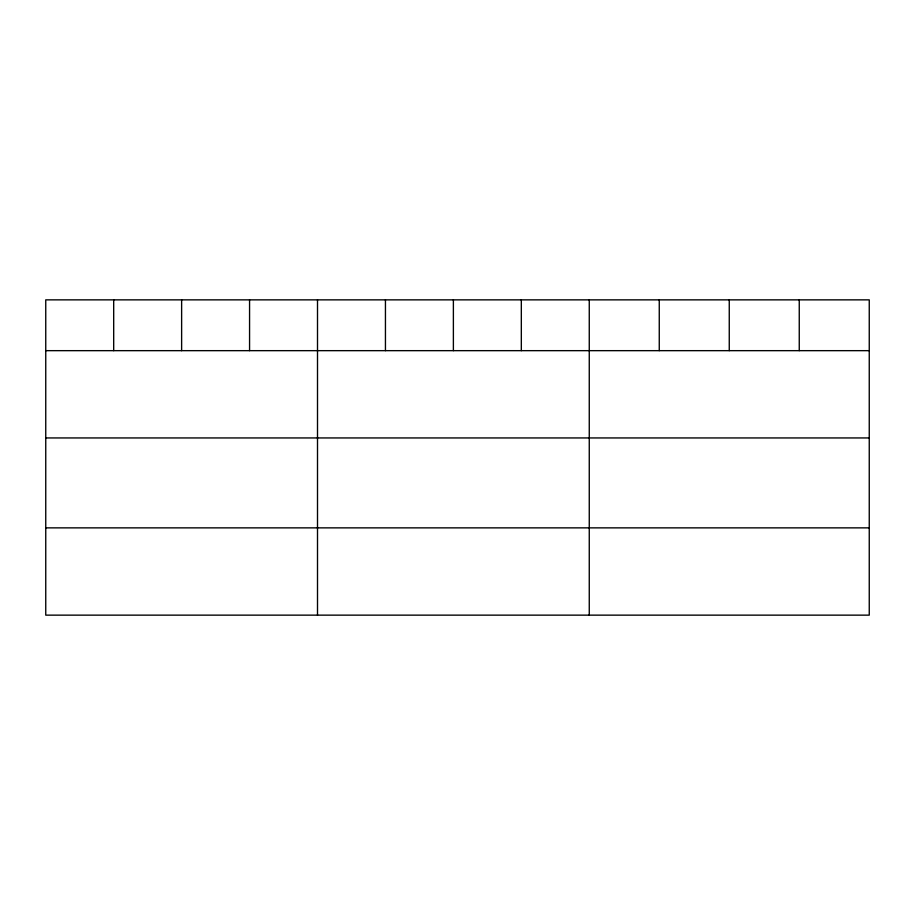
<?xml version="1.0" encoding="UTF-8"?>
<svg xmlns="http://www.w3.org/2000/svg" width="915" height="915" viewBox="0 0 915 915"><rect width="100%" height="100%" fill="white"/><g stroke="black" fill="none" stroke-linecap="round" stroke-linejoin="round"><path stroke-width="1.37" d="M869.25 350.662L869.25 615.143L45.75 615.143L45.75 299.857L869.25 299.857L869.25 350.662L45.75 350.662M45.75 437.942L869.25 437.942M45.75 527.864L869.25 527.864M799.252 299.857L799.252 350.662M729.255 299.857L729.255 350.662M659.258 299.857L659.258 350.662M589.26 299.857L589.26 615.143M521.321 299.857L521.321 350.662M453.382 299.857L453.382 350.662M385.444 299.857L385.444 350.662M317.505 299.857L317.505 615.143M249.566 299.857L249.566 350.662M181.628 299.857L181.628 350.662M113.689 299.857L113.689 350.662"/></g></svg>
